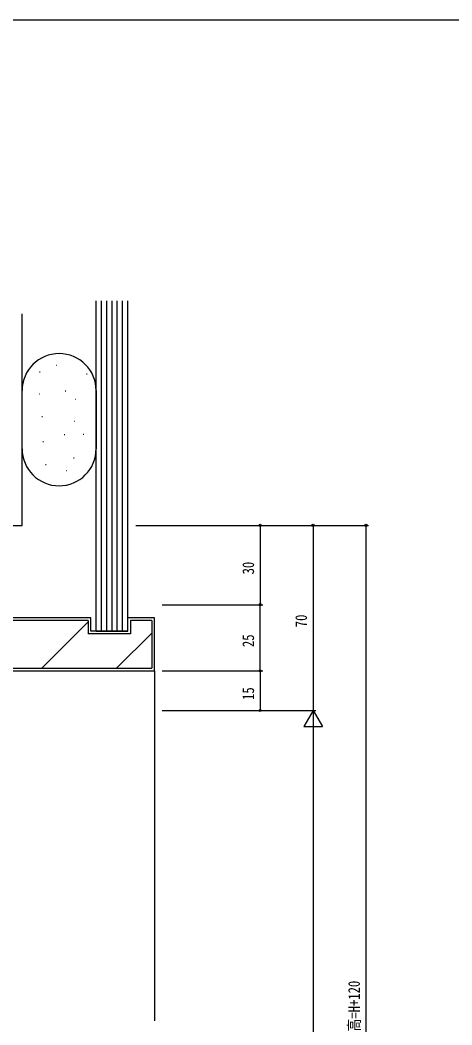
# Model space of a CAD drawing. Units: millimetres, scale not verified. Extents: x -567 to 567, y -403 to 403.
# Drawn here: x -250.7 to -87.4, y 18.9 to 399 of the extents above; entities that cross this region are included whole.
import ezdxf
from ezdxf.enums import TextEntityAlignment as Align

# ---------------------------------------------------------------- set-up
doc = ezdxf.new("R2010")
doc.units = ezdxf.units.MM
doc.header["$LTSCALE"] = 2
for name, color, linetype in [('0-5_YKK_D', 6, 'Continuous'), ('0-6_YKK_ZWAK', 7, 'Continuous'), ('0-7_YSS_K', 3, 'Continuous'), ('0-8_YSS_KE', 3, 'Continuous')]:
    doc.layers.add(name, color=color, linetype=linetype)
doc.styles.add('ＭＳ ゴシック', font='')
doc.styles.get('ＭＳ ゴシック').set_extended_font_data('MS Gothic')

msp = doc.modelspace()

# ---------------------------------------------------------------- linework, layer by layer
at = {"layer": '0-5_YKK_D'}
for p, q in [((-206.911, 207.814), (-158.911, 207.814)), ((-206.911, 207.814), (-138.911, 207.814)), ((-206.911, 207.814), (-118.911, 207.814)), ((-159.911, 207.814), (-159.911, 177.814)), ((-139.911, 207.814), (-139.911, 137.814)), ((-119.911, 207.814), (-119.911, -162.186)), ((-196.911, 177.814), (-158.911, 177.814)), ((-196.911, 177.814), (-158.911, 177.814)), ((-159.911, 152.825), (-159.911, 177.814)), ((-196.911, 152.825), (-158.911, 152.825)), ((-196.911, 152.825), (-158.911, 152.825)), ((-159.911, 152.825), (-159.911, 137.814)), ((-196.911, 137.814), (-158.911, 137.814)), ((-196.911, 137.814), (-138.911, 137.814)), ((-196.911, 137.814), (-138.911, 137.814)), ((-139.911, 137.814), (-143.411, 131.752)), ((-139.911, 137.814), (-136.411, 131.752)), ((-139.911, 137.814), (-139.911, 125.69)), ((-143.411, 131.752), (-136.411, 131.752)), ((-139.911, 130.814), (-139.911, -105.186))]:
    msp.add_line(p, q, dxfattribs=at)
for centre in [(-159.911, 207.814), (-139.911, 207.814), (-119.911, 207.814), (-159.911, 177.814), (-159.911, 177.814), (-159.911, 152.825), (-159.911, 152.825), (-159.911, 137.814)]:
    msp.add_circle(centre, 0.425, dxfattribs=at)
at = {"layer": '0-6_YKK_ZWAK'}
msp.add_line((537.3, 399), (-562.7, 399), dxfattribs=at)
at = {"layer": '0-7_YSS_K'}
for p, q in [((-221.911, 167.814), (-221.911, 292.814)), ((-219.911, 167.814), (-219.911, 292.814)), ((-217.911, 167.814), (-217.911, 292.814)), ((-215.911, 167.814), (-215.911, 292.814)), ((-213.911, 167.814), (-213.911, 292.814)), ((-211.911, 167.814), (-211.911, 292.814)), ((-209.911, 167.814), (-209.911, 292.814)), ((-236.97, 268.401), (-236.77, 268.401)), ((-243.303, 265.938), (-243.103, 265.938)), ((-225.535, 265.235), (-225.335, 265.235)), ((-249.914, 236.819), (-249.914, 258.819)), ((-233.627, 258.726), (-233.427, 258.726)), ((-221.914, 258.819), (-221.914, 236.819)), ((-243.479, 257.67), (-243.279, 257.67)), ((-229.757, 255.559), (-229.557, 255.559)), ((-242.423, 249.05), (-242.223, 249.05)), ((-230.285, 247.291), (-230.085, 247.291)), ((-242.071, 239.55), (-241.871, 239.55)), ((-233.979, 242.189), (-233.779, 242.189)), ((-226.766, 242.365), (-226.566, 242.365)), ((-230.46, 233.393), (-230.26, 233.393)), ((-241.016, 230.93), (-240.816, 230.93)), ((-233.275, 228.643), (-233.075, 228.643)), ((-223.911, 172.825), (-364.911, 172.825)), ((-224.911, 171.825), (-363.911, 171.825)), ((-224.911, 171.395), (-242.481, 153.825)), ((-224.911, 171.825), (-224.911, 166.825)), ((-209.911, 167.825), (-209.911, 172.825)), ((-208.911, 171.825), (-208.911, 166.825)), ((-200.911, 171.825), (-208.911, 171.825)), ((-200.911, 171.825), (-200.911, 153.825)), ((-221.911, 167.814), (-209.911, 167.814)), ((-208.911, 166.825), (-224.911, 166.825)), ((-200.911, 167.11), (-214.196, 153.825)), ((-348.911, 153.825), (-200.911, 153.825)), ((-199.911, 152.825), (-199.911, 20.365))]:
    msp.add_line(p, q, dxfattribs=at)
for points in [[(-349.914, 152.825), (-199.911, 152.825), (-199.911, 172.825), (-209.911, 172.825)], [(-209.911, 167.825), (-223.911, 167.825), (-223.911, 172.825)]]:
    msp.add_lwpolyline(points, dxfattribs=at)
for centre, start, end in [((-235.914, 258.819), 0, 180), ((-235.914, 236.819), 180, 0)]:
    msp.add_arc(centre, 14, start, end, dxfattribs=at)
at = {"layer": '0-8_YSS_KE'}
for p, q in [((-249.914, 207.814), (-249.914, 287.814)), ((-429.914, 207.814), (-249.914, 207.814))]:
    msp.add_line(p, q, dxfattribs=at)

# ---------------------------------------------------------------- texts
at = {"layer": '0-5_YKK_D', "style": 'ＭＳ ゴシック', "width": 0.8}
for s, p in [('30', (-160.911, 189.294)), ('70', (-140.911, 169.294)), ('25', (-160.911, 161.799)), ('15', (-160.911, 141.799)), ('躯体開口高=H+120', (-120.911, -2.786))]:
    msp.add_text(s, height=4.399, rotation=90, dxfattribs=at).set_placement(p, align=Align.BOTTOM_LEFT)

doc.saveas('drawing.dxf')
